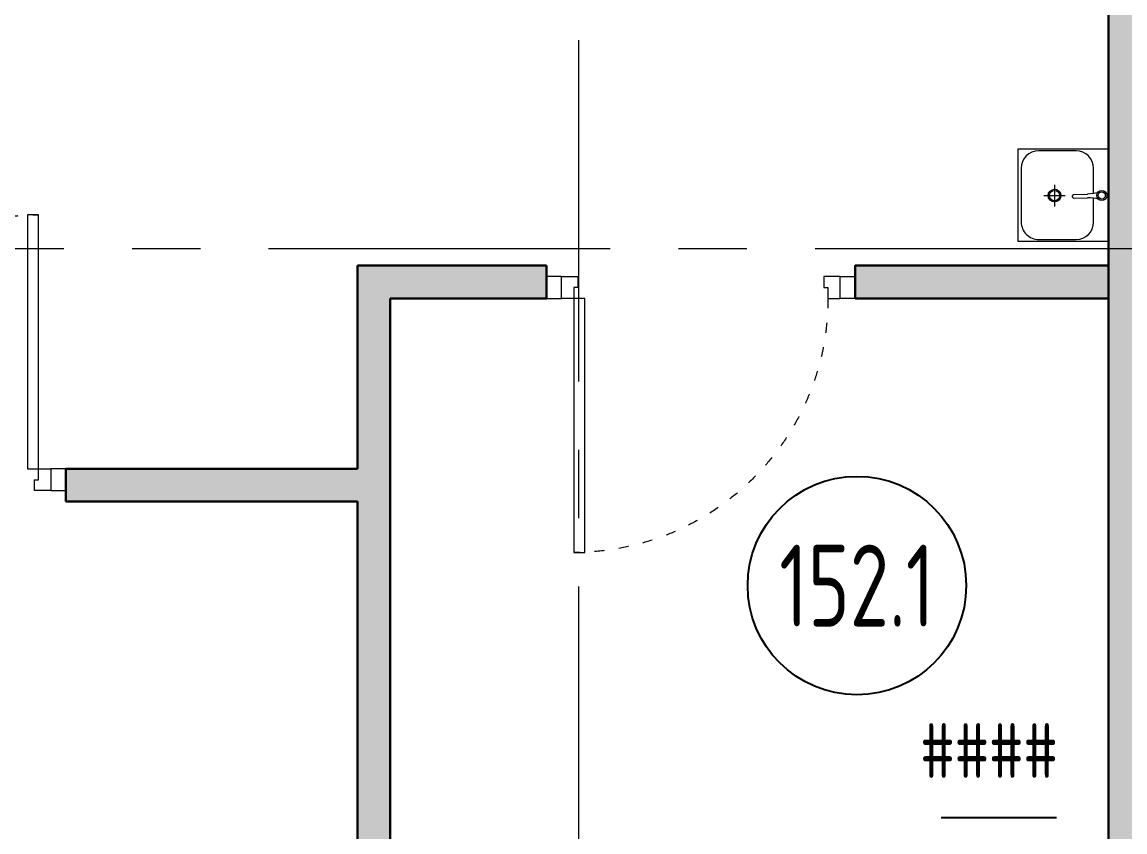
# Model space of a CAD drawing. Header units: millimetres. Extents: x -13407 to 8063098, y -2635 to 109271.
# Drawn here: x 6533 to 10571, y 58258 to 61224 of the extents above; entities that cross this region are included whole.
import ezdxf
from ezdxf.enums import TextEntityAlignment as Align

# ---------------------------------------------------------------- set-up
doc = ezdxf.new("R2010")
doc.units = ezdxf.units.MM
doc.linetypes.add('ACAD_ISO03W100', pattern=[30, 12, -18])
doc.linetypes.add('CENTER', pattern=[2, 1.25, -0.25, 0.25, -0.25])
doc.layers.get('Defpoints').update_dxf_attribs({"color": 6})
for name, color, linetype, lineweight in [('АР_Двери', 5, 'Continuous', 18), ('АР_Маркер экспликации', 239, 'Continuous', 13), ('АР_Номер помещения', 1, 'Continuous', 25), ('АР_Оси', 193, 'Continuous', 9), ('АР_Перегородки газоблок', 165, 'Continuous', 30), ('АР_Перегородки газоблок_Штрих', 165, 'Continuous', 5), ('АР_Помещения_площадь', 19, 'Continuous', 9), ('ТХ_пищеблок', 30, 'Continuous', 20)]:
    doc.layers.add(name, color=color, linetype=linetype, lineweight=lineweight)
doc.layers.get('АР_Маркер экспликации').off()
doc.styles.add('ISOCPEUR', font='isocpeur.ttf', dxfattribs={"width": 0.7})
doc.styles.get("Standard").update_dxf_attribs({"font": 'arial.ttf'})
pattern_1 = [(50, (211803.85, -55205.68), (215.17805, -18.82564), [22.5, -247.5]), (355, (211803.85, -55205.68), (-41.6254, 225.65764), [18, -198]), (100.45144, (211821.79, -55207.25), (173.55265, 206.832), [19.12206, -210.34263]), (46.1842, (211803.85, -55145.68), (320.1724, -49.65578), [33.75, -371.25]), (96.63564, (211830.53, -55149.82), (280.3986, 292.2356), [28.6831, -315.51413]), (351.18416, (211803.85, -55145.68), (280.3986, 292.2356), [27, -297]), (21, (211833.85, -55160.68), (179.07212, -120.78567), [22.5, -247.5]), (326, (211833.85, -55160.68), (72.9946, 217.54501), [18, -198]), (71.45144, (211848.78, -55170.75), (252.06671, 96.75935), [19.12206, -210.34263]), (37.5, (211803.85, -55205.68), (3.647957, 99.868156), [0, -195.6, 0, -201, 0, -198.75]), (7.5, (211803.85, -55205.68), (78.92086, 118.323514), [0, -114.6, 0, -191.1, 0, -75.75]), (327.5, (211736.95, -55205.68), (160.14673, -6.766462), [0, -75, 0, -234, 0, -310.5]), (317.5, (211706.95, -55205.68), (174.95585, 30.031495), [0, -97.5, 0, -155.4, 0, -220.5])]

# ---------------------------------------------------------------- blocks, each defined once
blk = doc.blocks.new('*U304')
at = {"color": 253}
blk.add_lwpolyline([(100, 80), (100, 1010), (140, 1010), (140, 80)], close=True, dxfattribs=at)
for points in [[(0, 0), (0, 80), (55, 80), (55, 0), (0, 0)], [(55, 80), (55, 0), (115, 0), (115, 40), (100, 40), (100, 80), (55, 80)], [(1075, 80), (1075, 0), (1015, 0), (1015, 40), (1030, 40), (1030, 80), (1075, 80)], [(1130, 0), (1130, 80), (1075, 80), (1075, 0), (1130, 0)]]:
    blk.add_lwpolyline(points, dxfattribs=at)
at = {"color": 253, "linetype": 'ACAD_ISO03W100', "ltscale": 3}
blk.add_arc((100, 80), 930, 0, 90, dxfattribs=at)
blk = doc.blocks.new('*U590')
at = {"layer": 'Defpoints', "color": 253}
blk.add_line((-2675.5, -4649.7), (-3097.8, -4649.7), dxfattribs=at)
at = {"layer": 'АР_Номер помещения', "color": 253}
blk.add_circle((-3405.7, -3798.7), 400, dxfattribs=at)
at = {"layer": 'Defpoints', "color": 253, "style": 'ISOCPEUR', "width": 0.7, "flags": 1}
blk.add_attdef('КАТЕГОРИЯ', (-499.2, -2092.2), '', height=250, dxfattribs=at)
at = {"layer": 'Defpoints', "color": 253, "style": 'ISOCPEUR', "width": 0.7}
blk.add_attdef('ПЛОЩАДЬ_ПОМЕЩЕНИЯ', text='', height=200, dxfattribs=at).set_placement((-2670.6, -4403.2), align=Align.MIDDLE_RIGHT)
at = {"layer": 'АР_Номер помещения', "color": 253, "style": 'ISOCPEUR', "width": 0.7}
blk.add_attdef('НОМЕР_ПОМЕЩЕНИЯ', text='', height=300, dxfattribs=at).set_placement((-3405.7, -3798.7), align=Align.MIDDLE_CENTER)
at = {"layer": 'АР_Помещения_площадь', "color": 253, "lineweight": 30, "width": 0.7, "flags": 104}
blk.add_attdef('ИМЯ_ПОМЕЩЕНИЯ', text='', height=100, dxfattribs=at).set_placement((157.6, 1217.1), align=Align.MIDDLE_CENTER)
blk = doc.blocks.new('*U285')
at = {"color": 253}
for points in [[(-55, -80), (-55, 0), (-115, 0), (-115, -40), (-100, -40), (-100, -80), (-55, -80)], [(0, 0), (0, -80), (-55, -80), (-55, 0), (0, 0)], [(-1130, 0), (-1130, -80), (-1075, -80), (-1075, 0), (-1130, 0)], [(-1075, -80), (-1075, 0), (-1015, 0), (-1015, -40), (-1030, -40), (-1030, -80), (-1075, -80)]]:
    blk.add_lwpolyline(points, dxfattribs=at)
blk.add_lwpolyline([(-100, -80), (-100, -1010), (-140, -1010), (-140, -80)], close=True, dxfattribs=at)
at = {"color": 253, "linetype": 'ACAD_ISO03W100', "ltscale": 3}
blk.add_arc((-100, -80), 930, 180, 270, dxfattribs=at)

msp = doc.modelspace()

# ---------------------------------------------------------------- hatches: boundary and pattern name
at = {"layer": 'АР_Перегородки газоблок_Штрих', "ltscale": 100}
h = msp.add_hatch(dxfattribs=at)
h.set_pattern_fill('AR-CONC', color=253, scale=30)
h.set_pattern_definition(pattern_1)
h.paths.add_polyline_path([(10630.1, 63165.2), (10630.3, 63195), (11369.9, 63195), (11369.9, 63315), (10510.5, 63315), (10510.5, 60758.9), (10510.5, 60758.9), (10511.1, 60421.9), (10510.5, 60421.9), (10510.5, 60395), (10630.1, 60395)])
h.paths.add_polyline_path([(10630.1, 60395), (10510.5, 60395), (10510.5, 59801.5), (10510.5, 57395), (10630.5, 57395), (10630.5, 57475), (11369.9, 57475), (11369.9, 57595), (11230.1, 57595), (11230.1, 57595), (10630.1, 57595)])
h.paths.add_polyline_path([(11369.9, 57315), (10630.5, 57315), (10630.5, 57395), (10510.5, 57395), (10510.5, 55496.9), (10630.5, 55496.9), (10630.5, 57195), (11369.9, 57195), (11369.9, 57195)])
h = msp.add_hatch(dxfattribs=at)
h.set_pattern_fill('AR-CONC', color=253, scale=30)
h.set_pattern_definition(pattern_1)
h.paths.add_polyline_path([(10510.5, 60331.9), (9583.5, 60331.9), (9583.5, 60211.9), (10510.5, 60212)])
h.paths.add_polyline_path([(8453.5, 60291.9), (8453.5, 60331.9), (7761.1, 60331.9), (7761.1, 59588.1), (6693.8, 59588.1), (6693.8, 59468.1), (7761.1, 59468.1), (7758.5, 57020.3), (6684.6, 57023), (6684.6, 56903), (7881.1, 56902.8), (7881.1, 58074.1), (8453.5, 58074.1), (8453.5, 58194.1), (7881.1, 58194.1), (7881.1, 60211.9), (8453.5, 60211.9)])

# ---------------------------------------------------------------- linework, layer by layer
at = {"layer": 'АР_Оси', "color": 253, "linetype": 'CENTER', "ltscale": 1000}
for p, q in [((8569.9, 79157.5), (8569.9, 23425.1)), ((-12563.8, 60395), (70614.6, 60395))]:
    msp.add_line(p, q, dxfattribs=at)
at = {"layer": 'АР_Перегородки газоблок', "color": 253, "ltscale": 100}
for p, q in [((7761.1, 60331.9), (8453.5, 60331.9)), ((8453.5, 60331.9), (8453.5, 60211.9)), ((8453.5, 60211.9), (7881.1, 60211.9)), ((10510.5, 60212), (9583.5, 60211.9))]:
    msp.add_line(p, q, dxfattribs=at)
for points in [[(10510.5, 59801.5), (10510.5, 63315), (11369.9, 63315)], [(7761.1, 59588.1), (7761.1, 60331.9)], [(9583.5, 60211.8), (9583.5, 60331.9), (10510.5, 60331.9)], [(7881.1, 60211.9), (7881.1, 58194.1)], [(10510.5, 54529), (10510.5, 59801.5)], [(6693.8, 59468.1), (6693.8, 59588.1)], [(6693.8, 59588.1), (7761.1, 59588.1)], [(6684.6, 57023), (7761.1, 57020.3), (7761.1, 59468.1)], [(7761.1, 59468.1), (6693.8, 59468.1)]]:
    msp.add_lwpolyline(points, dxfattribs=at)
at = {"layer": 'ТХ_пищеблок', "color": 253}
for p, q in [((10510.5, 60758.9), (10178.5, 60758.4)), ((10510.5, 60758.9), (10178.5, 60758.4)), ((10178.5, 60758.4), (10179.1, 60421.4)), ((10178.5, 60758.4), (10179.1, 60421.4)), ((10511.1, 60421.9), (10510.5, 60758.9)), ((10511.1, 60421.9), (10510.5, 60758.9)), ((10391.5, 60752.7), (10254.5, 60752.5)), ((10391.5, 60752.7), (10254.5, 60752.5)), ((10190.7, 60688.4), (10191, 60491.4)), ((10190.7, 60688.4), (10191, 60491.4)), ((10455.8, 60596.2), (10455.7, 60688.8)), ((10455.8, 60596.2), (10455.7, 60688.8)), ((10312.7, 60627.3), (10312.9, 60548.9)), ((10312.7, 60627.3), (10312.9, 60548.9)), ((10462.8, 60597.4), (10454.8, 60596.1)), ((10462.8, 60597.4), (10454.8, 60596.1)), ((10468.6, 60598.9), (10462.8, 60597.4)), ((10468.6, 60598.9), (10462.8, 60597.4)), ((10471.8, 60600.4), (10468.5, 60598.9)), ((10471.8, 60600.4), (10468.5, 60598.9)), ((10471.8, 60600.4), (10468.5, 60598.9)), ((10471.8, 60600.4), (10468.5, 60598.9)), ((10274, 60588.5), (10352.3, 60588.7)), ((10274, 60588.5), (10352.3, 60588.7)), ((10378, 60585), (10378.1, 60585.9)), ((10378, 60585), (10378.1, 60585.9)), ((10378.1, 60584.2), (10378, 60585)), ((10378.1, 60584.2), (10378, 60585)), ((10378.1, 60585.9), (10378.2, 60586.7)), ((10378.1, 60585.9), (10378.2, 60586.7)), ((10378.3, 60583.4), (10378.1, 60584.2)), ((10378.3, 60583.4), (10378.1, 60584.2)), ((10378.2, 60586.7), (10378.5, 60587.5)), ((10378.2, 60586.7), (10378.5, 60587.5)), ((10378.3, 60586.1), (10378.5, 60587.2)), ((10378.3, 60586.1), (10378.5, 60587.2)), ((10378.3, 60586.1), (10378.5, 60587.2)), ((10378.3, 60586.1), (10378.5, 60587.2)), ((10378.3, 60585), (10378.3, 60586.1)), ((10378.3, 60585), (10378.3, 60586.1)), ((10378.3, 60585), (10378.3, 60586.1)), ((10378.3, 60585), (10378.3, 60586.1)), ((10378.4, 60583.9), (10378.3, 60585)), ((10378.4, 60583.9), (10378.3, 60585)), ((10378.4, 60583.9), (10378.3, 60585)), ((10378.4, 60583.9), (10378.3, 60585)), ((10378.7, 60582.6), (10378.3, 60583.4)), ((10378.7, 60582.6), (10378.3, 60583.4)), ((10378.7, 60582.9), (10378.4, 60583.9)), ((10378.7, 60582.9), (10378.4, 60583.9)), ((10378.7, 60582.9), (10378.4, 60583.9)), ((10378.7, 60582.9), (10378.4, 60583.9)), ((10378.5, 60587.5), (10378.8, 60588)), ((10378.5, 60587.5), (10378.8, 60588)), ((10378.6, 60587.6), (10379, 60588.6)), ((10378.6, 60587.6), (10379, 60588.6)), ((10378.6, 60587.6), (10379, 60588.6)), ((10378.6, 60587.6), (10379, 60588.6)), ((10379.2, 60582.2), (10378.7, 60583.2)), ((10379.2, 60582.2), (10378.7, 60583.2)), ((10379.2, 60582.2), (10378.7, 60583.2)), ((10379.2, 60582.2), (10378.7, 60583.2)), ((10379, 60582.1), (10378.7, 60582.6)), ((10379, 60582.1), (10378.7, 60582.6)), ((10379, 60588.6), (10379.5, 60589.6)), ((10379, 60588.6), (10379.5, 60589.6)), ((10379, 60588.6), (10379.5, 60589.6)), ((10379, 60588.6), (10379.5, 60589.6)), ((10379.8, 60581.3), (10379.2, 60582.2)), ((10379.8, 60581.3), (10379.2, 60582.2)), ((10379.8, 60581.3), (10379.2, 60582.2)), ((10379.8, 60581.3), (10379.2, 60582.2)), ((10379.5, 60589.6), (10380.2, 60590.4)), ((10379.5, 60589.6), (10380.2, 60590.4)), ((10379.5, 60589.6), (10380.2, 60590.4)), ((10379.5, 60589.6), (10380.2, 60590.4)), ((10380.5, 60580.6), (10379.8, 60581.3)), ((10380.5, 60580.6), (10379.8, 60581.3)), ((10380.5, 60580.6), (10379.8, 60581.3)), ((10380.5, 60580.6), (10379.8, 60581.3)), ((10380.2, 60590.4), (10381, 60591.1)), ((10380.2, 60590.4), (10381, 60591.1)), ((10381.4, 60579.9), (10380.5, 60580.6)), ((10381.4, 60579.9), (10380.5, 60580.6)), ((10381, 60591.1), (10381.9, 60591.6)), ((10381, 60591.1), (10381.9, 60591.6)), ((10381, 60591.1), (10381.9, 60591.6)), ((10381, 60591.1), (10381.9, 60591.6)), ((10382.3, 60579.5), (10381.4, 60579.9)), ((10382.3, 60579.5), (10381.4, 60579.9)), ((10381.9, 60591.6), (10382.9, 60591.9)), ((10381.9, 60591.6), (10382.9, 60591.9)), ((10381.9, 60591.6), (10382.9, 60591.9)), ((10381.9, 60591.6), (10382.9, 60591.9)), ((10383.2, 60579.2), (10382.3, 60579.5)), ((10383.2, 60579.2), (10382.3, 60579.5)), ((10383.2, 60579.2), (10382.3, 60579.5)), ((10383.2, 60579.2), (10382.3, 60579.5)), ((10382.9, 60591.9), (10432.2, 60593.4)), ((10382.9, 60591.9), (10432.2, 60593.4)), ((10383.2, 60579.2), (10433.6, 60580.6)), ((10383.2, 60579.2), (10433.6, 60580.6)), ((10383.2, 60579.2), (10433.6, 60580.6)), ((10383.2, 60579.2), (10433.6, 60580.6)), ((10432.2, 60593.4), (10433.2, 60593.5)), ((10432.2, 60593.4), (10433.2, 60593.5)), ((10432.2, 60593.4), (10433.2, 60593.5)), ((10432.2, 60593.4), (10433.2, 60593.5)), ((10432.2, 60593.4), (10432.2, 60593.4)), ((10432.2, 60593.4), (10432.2, 60593.4)), ((10444.6, 60594.8), (10433.2, 60593.5)), ((10444.6, 60594.8), (10433.2, 60593.5)), ((10445, 60580.1), (10433.6, 60580.6)), ((10445, 60580.1), (10433.6, 60580.6)), ((10454.9, 60596.1), (10444.6, 60594.8)), ((10454.9, 60596.1), (10444.6, 60594.8)), ((10456, 60579.1), (10445, 60580.1)), ((10456, 60579.1), (10445, 60580.1)), ((10456, 60491.8), (10455.8, 60579.1)), ((10456, 60491.8), (10455.8, 60579.1)), ((10464, 60578.2), (10456, 60579.1)), ((10464, 60578.2), (10456, 60579.1)), ((10469.9, 60577.1), (10464, 60578.2)), ((10469.9, 60577.1), (10464, 60578.2)), ((10473.2, 60575.8), (10469.8, 60577.1)), ((10473.2, 60575.8), (10469.8, 60577.1)), ((10179.1, 60421.4), (10511.1, 60421.9)), ((10179.1, 60421.4), (10511.1, 60421.9)), ((10255.1, 60427.5), (10392.1, 60427.7)), ((10255.1, 60427.5), (10392.1, 60427.7))]:
    msp.add_line(p, q, dxfattribs=at)
for radius in [18.3, 18.3, 13, 13]:
    msp.add_circle((10485.8, 60588.9), radius, dxfattribs=at)
for centre, start, end in [((10254.7, 60688.5), 90.1009, 180.1009), ((10254.7, 60688.5), 90.1009, 180.1009), ((10391.7, 60688.7), 0.1009, 90.1009), ((10391.7, 60688.7), 0.1009, 90.1009), ((10255, 60491.5), 180.1009, 270.1009), ((10255, 60491.5), 180.1009, 270.1009), ((10392, 60491.7), 270.1009, 0.1009), ((10392, 60491.7), 270.1009, 0.1009)]:
    msp.add_arc(centre, 64, start, end, dxfattribs=at)
for major_axis in [(16.4, 16.5), (16.4, 16.5), (13.4, 13.5), (13.4, 13.5)]:
    msp.add_ellipse((10312.8, 60588.6), major_axis=major_axis, ratio=1, start_param=4.712389, end_param=10.995574, dxfattribs=at)

# ---------------------------------------------------------------- block references
at = {"layer": 'АР_Двери', "color": 253, "xscale": -1}
for name, p in [('*U304', (6693.8, 59508.1)), ('*U285', (8453.5, 60291.9))]:
    msp.add_blockref(name, p, dxfattribs=at)
at = {"layer": 'АР_Маркер экспликации', "color": 253}
ref = msp.add_blockref('*U590', (12995.3, 62958.9), dxfattribs=at)
ref.add_attrib('НОМЕР_ПОМЕЩЕНИЯ', '152.1', dxfattribs={"layer": 'АР_Номер помещения', "color": 253, "height": 300, "style": 'ISOCPEUR', "width": 0.7}).set_placement((9589.6, 59160.1), align=Align.MIDDLE_CENTER)
ref.add_attrib('ПЛОЩАДЬ_ПОМЕЩЕНИЯ', '####', dxfattribs={"layer": 'Defpoints', "color": 253, "height": 200, "style": 'ISOCPEUR', "width": 0.7}).set_placement((10324.7, 58555.7), align=Align.MIDDLE_RIGHT)

doc.saveas('drawing.dxf')
